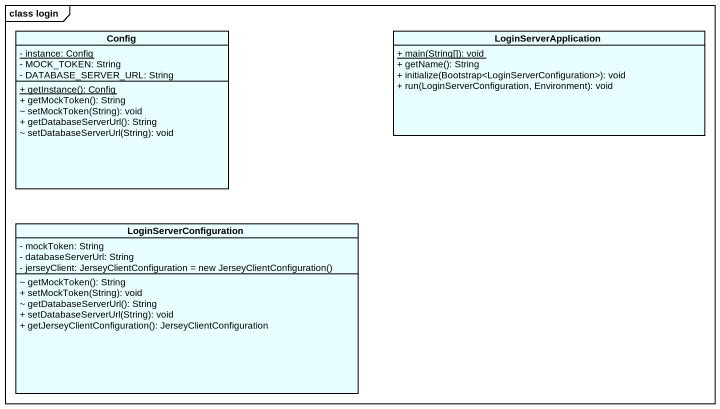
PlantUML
@startuml
mainframe class login
hide circle
hide empty members
skinparam classAttributeIconSize 0
class Config #E9FFFF {
  {static} - instance: Config
  - MOCK_TOKEN: String
  - DATABASE_SERVER_URL: String
  {static} + getInstance(): Config
  + getMockToken(): String
  ~ setMockToken(String): void
  + getDatabaseServerUrl(): String
  ~ setDatabaseServerUrl(String): void
}
class LoginServerApplication #E9FFFF {
  {static} + main(String[]): void
  + getName(): String
  + initialize(Bootstrap<LoginServerConfiguration>): void
  + run(LoginServerConfiguration, Environment): void
}
class LoginServerConfiguration #E9FFFF {
  - mockToken: String
  - databaseServerUrl: String
  {field} - jerseyClient: JerseyClientConfiguration = new JerseyClientConfiguration()
  ~ getMockToken(): String
  + setMockToken(String): void
  ~ getDatabaseServerUrl(): String
  + setDatabaseServerUrl(String): void
  + getJerseyClientConfiguration(): JerseyClientConfiguration
}
@enduml
